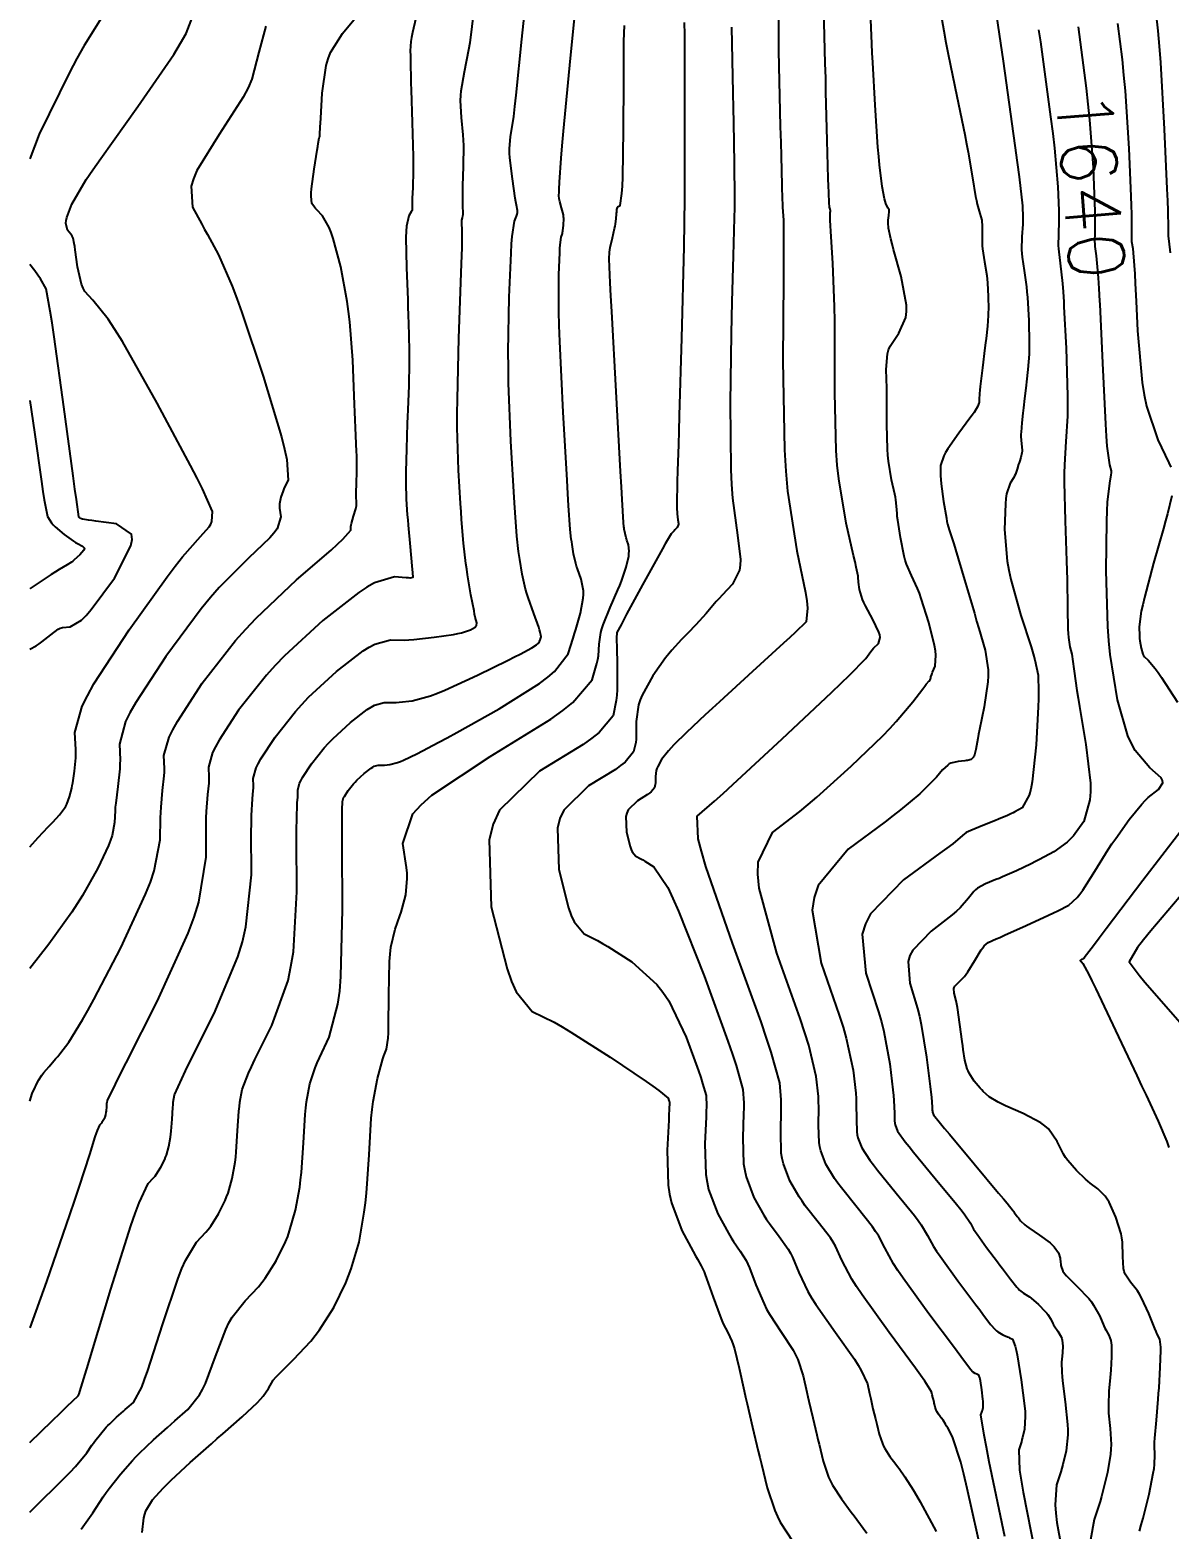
# Model space of a CAD drawing. Header units: metres. Extents: x 837117 to 838479, y 1189012 to 1191015.
# Drawn here: x 837476.5 to 837554.3, y 1189890.9 to 1189993.2 of the extents above; entities that cross this region are included whole.
import ezdxf

# ---------------------------------------------------------------- set-up
doc = ezdxf.new("R2010")
doc.units = ezdxf.units.M
doc.header["$LTSCALE"] = 0.3
doc.layers.add('COTAS 10', color=1, linetype='Continuous')
doc.layers.add('COTAS INT', color=252, linetype='Continuous')
doc.styles.get("Standard").update_dxf_attribs({"font": 'simplex.shx'})

msp = doc.modelspace()

# ---------------------------------------------------------------- linework, layer by layer
at = {"layer": 'COTAS 10'}
for points in [[(837480, 1189890.86), (837480.8, 1189891.99), (837481.51, 1189893.07), (837481.72, 1189893.36), (837481.92, 1189893.64), (837482.69, 1189894.62), (837483.51, 1189895.55), (837483.75, 1189895.81), (837484, 1189896.06), (837484.94, 1189896.96), (837485.9, 1189897.81), (837486.15, 1189898.04), (837486.41, 1189898.26), (837487.28, 1189899.03), (837488.09, 1189900.04), (837488.3, 1189900.41), (837488.5, 1189900.82), (837489.18, 1189902.65), (837489.88, 1189904.51), (837490.09, 1189904.95), (837490.32, 1189905.34), (837491.2, 1189906.46), (837492.11, 1189907.42), (837492.34, 1189907.71), (837492.56, 1189908.01), (837493.32, 1189909.2), (837493.96, 1189910.49), (837494.11, 1189910.86), (837494.24, 1189911.23), (837494.65, 1189912.64), (837494.93, 1189914.23), (837494.99, 1189914.71), (837495.04, 1189915.22), (837495.18, 1189917.24), (837495.3, 1189919.18), (837495.34, 1189919.63), (837495.39, 1189920.05), (837495.62, 1189921.27), (837495.99, 1189922.37), (837496.12, 1189922.71), (837496.27, 1189923.06), (837496.94, 1189924.46), (837497.54, 1189926.71), (837497.66, 1189927.6), (837497.74, 1189928.61), (837497.85, 1189933.19), (837497.82, 1189937.51), (837497.82, 1189938.35), (837497.82, 1189939.03), (837497.83, 1189940.2), (837497.84, 1189940.35), (837497.84, 1189940.39), (837497.84, 1189940.42), (837497.84, 1189940.56), (837497.89, 1189940.75), (837497.93, 1189940.82), (837497.98, 1189940.91), (837498.23, 1189941.3), (837498.6, 1189941.76), (837498.71, 1189941.88), (837498.83, 1189942.01), (837499.33, 1189942.47), (837499.81, 1189942.84), (837499.92, 1189942.91), (837500.02, 1189942.96), (837500.29, 1189943.04), (837500.54, 1189943.03), (837500.63, 1189943.04), (837500.71, 1189943.04), (837501.08, 1189943.08), (837501.61, 1189943.23), (837501.8, 1189943.3), (837502.01, 1189943.39), (837502.93, 1189943.81), (837504.43, 1189944.6), (837505, 1189944.91), (837505.65, 1189945.26), (837508.55, 1189946.89), (837511.31, 1189948.62), (837511.86, 1189949.04), (837512.33, 1189949.43), (837513.26, 1189950.65), (837513.6, 1189951.72), (837513.69, 1189952.02), (837513.78, 1189952.31), (837514.1, 1189953.41), (837514.29, 1189954.44), (837514.3, 1189954.7), (837514.3, 1189954.94), (837514.14, 1189955.74), (837513.89, 1189956.44), (837513.83, 1189956.63), (837513.78, 1189956.81), (837513.63, 1189957.47), (837513.52, 1189958.11), (837513.5, 1189958.3), (837513.47, 1189958.48), (837513.4, 1189959.14), (837513.29, 1189960.78), (837513.24, 1189961.57), (837513.18, 1189962.51), (837512.92, 1189967.14), (837512.69, 1189971.98), (837512.65, 1189973.06), (837512.62, 1189974.02), (837512.61, 1189976.55), (837512.68, 1189978.03), (837512.69, 1189978.33), (837512.71, 1189978.58), (837512.79, 1189979.09), (837512.86, 1189979.34), (837512.88, 1189979.42), (837512.9, 1189979.52), (837512.95, 1189979.91), (837512.96, 1189980.36), (837512.95, 1189980.49), (837512.93, 1189980.62), (837512.81, 1189981.11), (837512.68, 1189981.53), (837512.66, 1189981.63), (837512.64, 1189981.72), (837512.63, 1189981.94), (837512.65, 1189982.18), (837512.65, 1189982.28), (837512.65, 1189982.38), (837512.66, 1189982.86), (837512.77, 1189984.5), (837512.85, 1189985.34), (837512.94, 1189986.33), (837513.41, 1189991.32), (837513.92, 1189996.3)], [(837541.57, 1189888.87), (837540.51, 1189893.65), (837540.27, 1189894.62), (837540.06, 1189895.45), (837539.5, 1189897.16), (837539.17, 1189897.78), (837539.09, 1189897.91), (837539.03, 1189898.03), (837538.85, 1189898.3), (837538.73, 1189898.47), (837538.7, 1189898.52), (837538.66, 1189898.56), (837538.54, 1189898.72), (837538.43, 1189898.89), (837538.41, 1189898.94), (837538.38, 1189898.99), (837538.32, 1189899.19), (837538.27, 1189899.4), (837538.25, 1189899.46), (837538.24, 1189899.51), (837538.19, 1189899.72), (837538.14, 1189899.93), (837538.13, 1189899.98), (837538.12, 1189900.04), (837538.07, 1189900.24), (837537.6, 1189900.98), (837537.32, 1189901.38), (837536.97, 1189901.86), (837535.17, 1189904.29), (837533.32, 1189906.86), (837532.94, 1189907.43), (837532.62, 1189907.94), (837531.94, 1189909.24), (837531.51, 1189910.18), (837531.34, 1189910.46), (837531.16, 1189910.75), (837530.33, 1189911.83), (837529.45, 1189912.95), (837529.24, 1189913.26), (837529.03, 1189913.56), (837528.39, 1189914.65), (837527.95, 1189915.82), (837527.87, 1189916.17), (837527.81, 1189916.54), (837527.77, 1189918.01), (837527.81, 1189919.47), (837527.8, 1189919.84), (837527.79, 1189920.19), (837527.7, 1189921.34), (837527.12, 1189923.44), (837526.81, 1189924.4), (837526.43, 1189925.51), (837524.48, 1189930.89), (837522.66, 1189936.13), (837522.36, 1189937.16), (837522.14, 1189938.01), (837522.06, 1189939.55), (837523.25, 1189940.58), (837523.83, 1189941.1), (837524.51, 1189941.72), (837527.88, 1189944.84), (837531.23, 1189947.99), (837531.9, 1189948.63), (837532.47, 1189949.18), (837533.57, 1189950.33), (837533.93, 1189950.8), (837534.02, 1189950.91), (837534.11, 1189951.02), (837534.44, 1189951.34), (837534.56, 1189951.76), (837534.54, 1189951.93), (837534.48, 1189952.12), (837534.05, 1189952.99), (837533.55, 1189953.91), (837533.45, 1189954.14), (837533.35, 1189954.36), (837533.16, 1189955.04), (837533.09, 1189955.54), (837533.07, 1189955.64), (837533.06, 1189955.74), (837533.05, 1189955.94), (837532.93, 1189956.56), (837532.85, 1189956.92), (837532.75, 1189957.35), (837532.24, 1189959.57), (837531.73, 1189962.59), (837531.63, 1189963.53), (837531.56, 1189964.52), (837531.47, 1189968.47), (837531.47, 1189972.41), (837531.46, 1189973.39), (837531.44, 1189974.33), (837531.32, 1189977.32), (837531.19, 1189979.48), (837531.16, 1189979.9), (837531.15, 1189980.24), (837531.14, 1189980.79), (837531.16, 1189980.84), (837531.16, 1189980.86), (837531.16, 1189980.89), (837531.14, 1189981), (837531.1, 1189981.14), (837531.1, 1189981.18), (837531.09, 1189981.22), (837531.08, 1189981.4), (837531.05, 1189982.17), (837531.04, 1189982.59), (837531.02, 1189983.11), (837530.95, 1189985.7), (837530.86, 1189989.01), (837530.84, 1189989.97), (837530.81, 1189990.96), (837530.72, 1189994.7)], [(837492.62, 1189993.5), (837492.14, 1189991.72), (837491.66, 1189989.88), (837491.4, 1189989.29), (837491.08, 1189988.66), (837489.43, 1189986.11), (837487.91, 1189983.66), (837487.68, 1189983.09), (837487.52, 1189982.58), (837487.61, 1189981.15), (837488.25, 1189979.98), (837488.44, 1189979.63), (837488.63, 1189979.27), (837489.38, 1189977.9), (837490.32, 1189975.75), (837490.64, 1189974.91), (837490.98, 1189973.96), (837492.44, 1189969.61), (837493.69, 1189965.45), (837493.9, 1189964.61), (837494.06, 1189963.91), (837494.15, 1189962.51), (837493.9, 1189962.03), (837493.84, 1189961.9), (837493.79, 1189961.77), (837493.63, 1189961.34), (837493.55, 1189960.88), (837493.55, 1189960.74), (837493.55, 1189960.59), (837493.64, 1189960), (837493.38, 1189959.18), (837493.17, 1189958.89), (837492.9, 1189958.57), (837491.44, 1189957.17), (837489.44, 1189955.17), (837488.83, 1189954.48), (837488.21, 1189953.72), (837485.78, 1189950.46), (837483.73, 1189947.31), (837483.34, 1189946.62), (837483.04, 1189946.01), (837482.62, 1189944.48), (837482.66, 1189943.41), (837482.65, 1189943.1), (837482.64, 1189942.78), (837482.51, 1189941.59), (837482.37, 1189940.45), (837482.34, 1189940.18), (837482.32, 1189939.92), (837482.29, 1189939.13), (837482.12, 1189938.23), (837482.01, 1189937.91), (837481.87, 1189937.55), (837481.15, 1189936), (837480.09, 1189934.13), (837479.74, 1189933.58), (837479.36, 1189933.01), (837477.8, 1189930.82), (837476.51, 1189929.16)], [(837552.27, 1189890.72), (837552.39, 1189891.17), (837552.52, 1189891.61), (837552.92, 1189893.26), (837553.21, 1189894.69), (837553.26, 1189895), (837553.3, 1189895.27), (837553.32, 1189895.94), (837553.29, 1189896.56), (837553.3, 1189896.81), (837553.31, 1189897.08), (837553.42, 1189898.32), (837553.54, 1189899.74), (837553.57, 1189900.14), (837553.6, 1189900.52), (837553.68, 1189901.92), (837553.72, 1189903.06), (837553.72, 1189903.29), (837553.71, 1189903.48), (837553.65, 1189903.85), (837553.48, 1189904.19), (837553.41, 1189904.36), (837553.32, 1189904.57), (837552.9, 1189905.59), (837552.41, 1189906.67), (837552.27, 1189906.92), (837552.14, 1189907.14), (837551.65, 1189907.74), (837551.28, 1189908.29), (837551.21, 1189908.47), (837551.17, 1189908.66), (837551.13, 1189909.49), (837551.11, 1189910.46), (837551.06, 1189910.75), (837551.01, 1189911.04), (837550.66, 1189912.17), (837550.19, 1189913.19), (837550.06, 1189913.41), (837549.93, 1189913.61), (837549.43, 1189914.11), (837548.9, 1189914.5), (837548.74, 1189914.63), (837548.58, 1189914.77), (837547.96, 1189915.35), (837547.37, 1189916.04), (837547.22, 1189916.25), (837547.08, 1189916.47), (837546.64, 1189917.34), (837546.05, 1189918.2), (837545.81, 1189918.41), (837545.54, 1189918.61), (837544.33, 1189919.26), (837543.11, 1189919.78), (837542.85, 1189919.91), (837542.61, 1189920.03), (837542.01, 1189920.39), (837541.6, 1189920.75), (837541.49, 1189920.87), (837541.38, 1189920.99), (837540.98, 1189921.47), (837540.64, 1189922.01), (837540.57, 1189922.16), (837540.51, 1189922.31), (837540.35, 1189922.89), (837540.23, 1189923.62), (837540.2, 1189923.88), (837540.16, 1189924.16), (837540, 1189925.34), (837539.84, 1189926.48), (837539.8, 1189926.72), (837539.75, 1189926.94), (837539.62, 1189927.47), (837539.6, 1189927.78), (837539.62, 1189927.86), (837539.66, 1189927.95), (837539.93, 1189928.22), (837540.32, 1189928.61), (837540.44, 1189928.76), (837540.55, 1189928.93), (837541.02, 1189929.69), (837541.45, 1189930.42), (837541.56, 1189930.57), (837541.65, 1189930.69), (837541.94, 1189930.94), (837542.48, 1189931.17), (837542.74, 1189931.28), (837543.04, 1189931.42), (837544.53, 1189932.09), (837546.06, 1189932.8), (837546.4, 1189932.96), (837546.69, 1189933.1), (837547.44, 1189933.48), (837548.01, 1189934), (837548.19, 1189934.23), (837548.39, 1189934.5), (837549.22, 1189935.8), (837550.13, 1189937.28), (837550.38, 1189937.67), (837550.64, 1189938.04), (837551.56, 1189939.32), (837552.43, 1189940.38), (837552.65, 1189940.62), (837552.86, 1189940.83), (837553.57, 1189941.38), (837553.87, 1189941.84), (837553.84, 1189942), (837553.75, 1189942.17), (837552.98, 1189942.86), (837551.96, 1189944.04), (837551.71, 1189944.51), (837551.48, 1189945.04), (837550.76, 1189947.49), (837550.27, 1189950.59), (837550.17, 1189951.53), (837550.1, 1189952.5), (837549.99, 1189956.32), (837550.04, 1189959.71), (837550.06, 1189960.41), (837550.09, 1189961), (837550.23, 1189962.3), (837550.34, 1189962.87), (837550.35, 1189963.01), (837550.35, 1189963.14), (837550.24, 1189963.55), (837550.06, 1189964.83), (837550.01, 1189965.51), (837549.96, 1189966.33), (837549.76, 1189970.5), (837549.57, 1189974.53), (837549.56, 1189974.72), (837549.52, 1189975.58), (837549.47, 1189976.31), (837549.33, 1189977.82), (837549.24, 1189978.46), (837549.23, 1189978.63), (837549.22, 1189978.8), (837549.23, 1189979.41), (837549.24, 1189980.45), (837549.23, 1189980.9), (837549.22, 1189981.41), (837549.12, 1189983.85), (837548.87, 1189987.12), (837548.76, 1189988.17), (837548.64, 1189989.27), (837548.09, 1189993.47)]]:
    msp.add_lwpolyline(points, dxfattribs=at)
at = {"layer": 'COTAS INT'}
for points in [[(837527.61, 1189997.49), (837527.62, 1189991.83), (837527.74, 1189986.65), (837527.77, 1189985.57), (837527.79, 1189984.65), (837527.84, 1189982.63), (837527.88, 1189981.66), (837527.89, 1189981.4), (837527.9, 1189981.14), (837527.95, 1189980.26), (837527.97, 1189978.27), (837527.97, 1189977.32), (837527.97, 1189976.18), (837527.92, 1189970.64), (837528.02, 1189964.58), (837528.11, 1189963.12), (837528.23, 1189961.76), (837528.87, 1189957.67), (837529.47, 1189954.82), (837529.55, 1189954.25), (837529.61, 1189953.77), (837529.51, 1189952.82), (837528.75, 1189952.1), (837528.39, 1189951.76), (837527.96, 1189951.36), (837525.84, 1189949.43), (837523.6, 1189947.37), (837523.09, 1189946.9), (837522.62, 1189946.47), (837521.34, 1189945.27), (837520.48, 1189944.42), (837520.29, 1189944.22), (837520.11, 1189944.02), (837519.64, 1189943.43), (837519.37, 1189942.94), (837519.32, 1189942.81), (837519.27, 1189942.68), (837519.22, 1189942.26), (837519.21, 1189941.89), (837519.21, 1189941.8), (837519.2, 1189941.72), (837519.15, 1189941.48), (837518.93, 1189941.22), (837518.82, 1189941.13), (837518.68, 1189941.03), (837517.99, 1189940.61), (837517.36, 1189939.99), (837517.26, 1189939.77), (837517.2, 1189939.53), (837517.23, 1189938.47), (837517.48, 1189937.49), (837517.55, 1189937.29), (837517.62, 1189937.13), (837517.88, 1189936.82), (837518.22, 1189936.65), (837518.35, 1189936.58), (837518.49, 1189936.49), (837519.1, 1189936.1), (837520.06, 1189934.68), (837520.41, 1189933.94), (837520.8, 1189933.06), (837522.54, 1189928.66), (837524.15, 1189924.2), (837524.47, 1189923.29), (837524.73, 1189922.52), (837525.19, 1189920.9), (837525.25, 1189919.97), (837525.25, 1189919.62), (837525.24, 1189919.25), (837525.18, 1189917.59), (837525.24, 1189915.81), (837525.31, 1189915.36), (837525.4, 1189914.93), (837525.93, 1189913.52), (837526.62, 1189912.31), (837526.81, 1189912.02), (837527, 1189911.73), (837527.67, 1189910.84), (837528.29, 1189909.98), (837528.44, 1189909.72), (837528.58, 1189909.45), (837529.01, 1189908.4), (837529.62, 1189907.09), (837529.88, 1189906.66), (837530.16, 1189906.2), (837531.5, 1189904.29), (837532.8, 1189902.47), (837533.06, 1189902.07), (837533.27, 1189901.71), (837533.69, 1189900.78), (837533.83, 1189900.13), (837533.87, 1189899.95), (837533.92, 1189899.76), (837534.07, 1189899.09), (837534.24, 1189898.41), (837534.28, 1189898.22), (837534.33, 1189898.03), (837534.49, 1189897.35), (837534.71, 1189896.71), (837534.79, 1189896.54), (837534.87, 1189896.38), (837535.22, 1189895.82), (837535.63, 1189895.3), (837535.74, 1189895.15), (837535.85, 1189895), (837536.25, 1189894.45), (837536.82, 1189893.54), (837537.03, 1189893.16), (837537.28, 1189892.73), (837538.38, 1189890.71)], [(837542.12, 1189996.82), (837542.95, 1189991.11), (837543.76, 1189985.35), (837543.92, 1189984.19), (837544.05, 1189983.21), (837544.28, 1189981.23), (837544.29, 1189980.44), (837544.29, 1189980.21), (837544.29, 1189979.98), (837544.24, 1189979.13), (837544.22, 1189978.24), (837544.24, 1189977.99), (837544.26, 1189977.74), (837544.39, 1189976.81), (837544.54, 1189975.71), (837544.58, 1189975.36), (837544.61, 1189974.97), (837544.71, 1189973.4), (837544.74, 1189971.84), (837544.74, 1189971.46), (837544.73, 1189971.11), (837544.65, 1189970.06), (837544.55, 1189969.21), (837544.52, 1189968.99), (837544.5, 1189968.78), (837544.42, 1189968.09), (837544.35, 1189967.44), (837544.31, 1189967.08), (837544.23, 1189966.42), (837544.18, 1189965.79), (837544.17, 1189965.64), (837544.17, 1189965.49), (837544.21, 1189964.99), (837544.25, 1189964.56), (837544.25, 1189964.46), (837544.24, 1189964.36), (837544.17, 1189964.05), (837544.07, 1189963.76), (837544.04, 1189963.68), (837544.01, 1189963.59), (837543.92, 1189963.26), (837543.79, 1189962.9), (837543.73, 1189962.8), (837543.68, 1189962.69), (837543.43, 1189962.3), (837543.19, 1189961.57), (837543.15, 1189961.25), (837543.11, 1189960.89), (837543.06, 1189959.14), (837543.23, 1189956.98), (837543.34, 1189956.35), (837543.47, 1189955.71), (837544.16, 1189953.27), (837544.86, 1189951.11), (837545, 1189950.64), (837545.12, 1189950.23), (837545.34, 1189949.19), (837545.37, 1189948.05), (837545.36, 1189947.57), (837545.34, 1189947.02), (837545.2, 1189944.43), (837544.94, 1189941.91), (837544.84, 1189941.4), (837544.73, 1189940.98), (837544.25, 1189940.13), (837543.75, 1189939.85), (837543.63, 1189939.79), (837543.52, 1189939.73), (837543.2, 1189939.58), (837542.8, 1189939.41), (837542.63, 1189939.34), (837542.44, 1189939.26), (837541.58, 1189938.92), (837540.74, 1189938.58), (837540.58, 1189938.5), (837540.44, 1189938.43), (837540.17, 1189938.23), (837539.51, 1189937.67), (837539.12, 1189937.38), (837538.64, 1189937.02), (837536.16, 1189935.2), (837533.9, 1189932.88), (837533.56, 1189932.2), (837533.34, 1189931.5), (837533.57, 1189928.83), (837534.44, 1189926.2), (837534.64, 1189925.52), (837534.8, 1189924.86), (837535.22, 1189922.65), (837535.43, 1189920.87), (837535.47, 1189920.48), (837535.5, 1189920.14), (837535.53, 1189919.27), (837535.54, 1189918.74), (837535.56, 1189918.6), (837535.59, 1189918.47), (837535.75, 1189918.04), (837536.27, 1189917.31), (837536.53, 1189916.99), (837536.83, 1189916.61), (837538.32, 1189914.81), (837539.78, 1189913.05), (837540.06, 1189912.69), (837540.3, 1189912.39), (837540.72, 1189911.77), (837540.94, 1189911.36), (837541.05, 1189911.19), (837541.18, 1189911), (837541.83, 1189910.1), (837542.56, 1189909.13), (837542.74, 1189908.89), (837542.91, 1189908.66), (837543.45, 1189907.94), (837543.88, 1189907.4), (837543.98, 1189907.29), (837544.08, 1189907.19), (837544.35, 1189906.99), (837544.65, 1189906.81), (837544.75, 1189906.73), (837544.87, 1189906.64), (837545.36, 1189906.21), (837545.83, 1189905.74), (837545.93, 1189905.62), (837546.01, 1189905.52), (837546.21, 1189905.21), (837546.34, 1189904.92), (837546.4, 1189904.83), (837546.45, 1189904.74), (837546.7, 1189904.39), (837546.92, 1189904), (837546.96, 1189903.89), (837546.99, 1189903.78), (837547.03, 1189903.36), (837547, 1189902.93), (837546.98, 1189902.69), (837546.94, 1189902.26), (837546.96, 1189901.57), (837546.98, 1189901.3), (837547.01, 1189900.99), (837547.2, 1189899.55), (837547.36, 1189898.02), (837547.38, 1189897.65), (837547.37, 1189897.3), (837547.26, 1189896.22), (837547.03, 1189895.29), (837546.96, 1189895.04), (837546.89, 1189894.79), (837546.6, 1189893.9), (837546.5, 1189892.52), (837546.55, 1189891.95), (837546.62, 1189891.31), (837547.16, 1189888.33)], [(837476.51, 1189892.03), (837476.73, 1189892.25), (837478.83, 1189894.32), (837479.26, 1189894.76), (837479.63, 1189895.15), (837480.39, 1189896.07), (837480.74, 1189896.6), (837480.84, 1189896.74), (837480.94, 1189896.88), (837481.32, 1189897.36), (837481.72, 1189897.82), (837481.84, 1189897.94), (837481.96, 1189898.06), (837482.43, 1189898.51), (837482.9, 1189898.93), (837483.02, 1189899.04), (837483.15, 1189899.15), (837483.58, 1189899.52), (837484.14, 1189900.56), (837484.34, 1189901.08), (837484.57, 1189901.71), (837485.57, 1189904.83), (837486.63, 1189908), (837486.89, 1189908.66), (837487.13, 1189909.22), (837487.89, 1189910.46), (837488.53, 1189911.14), (837488.69, 1189911.34), (837488.85, 1189911.55), (837489.39, 1189912.39), (837489.83, 1189913.3), (837489.94, 1189913.56), (837490.04, 1189913.82), (837490.32, 1189914.81), (837490.52, 1189915.93), (837490.56, 1189916.28), (837490.6, 1189916.64), (837490.69, 1189918.06), (837490.78, 1189919.42), (837490.81, 1189919.74), (837490.84, 1189920.03), (837491.01, 1189920.9), (837491.43, 1189922), (837491.63, 1189922.44), (837491.87, 1189922.95), (837493.02, 1189925.27), (837494.13, 1189928.33), (837494.33, 1189929.29), (837494.5, 1189930.3), (837494.74, 1189934.38), (837494.72, 1189937.99), (837494.72, 1189938.71), (837494.73, 1189939.31), (837494.76, 1189940.48), (837494.8, 1189940.83), (837494.81, 1189940.93), (837494.81, 1189941.02), (837494.79, 1189941.34), (837494.92, 1189941.8), (837495.01, 1189941.98), (837495.13, 1189942.19), (837495.74, 1189943.13), (837496.61, 1189944.23), (837496.89, 1189944.54), (837497.19, 1189944.84), (837498.39, 1189945.95), (837499.53, 1189946.84), (837499.8, 1189947), (837500.04, 1189947.13), (837500.7, 1189947.32), (837501.31, 1189947.31), (837501.51, 1189947.32), (837501.72, 1189947.33), (837502.6, 1189947.43), (837503.87, 1189947.77), (837504.33, 1189947.95), (837504.84, 1189948.15), (837507.06, 1189949.18), (837509.16, 1189950.22), (837509.6, 1189950.44), (837509.97, 1189950.63), (837510.77, 1189951.05), (837511.09, 1189951.25), (837511.15, 1189951.3), (837511.21, 1189951.34), (837511.31, 1189951.48), (837511.35, 1189951.6), (837511.36, 1189951.64), (837511.37, 1189951.67), (837511.41, 1189951.8), (837511.35, 1189952.12), (837511.31, 1189952.28), (837511.25, 1189952.46), (837510.91, 1189953.39), (837510.53, 1189954.48), (837510.44, 1189954.77), (837510.35, 1189955.06), (837510.12, 1189956.08), (837509.95, 1189957.08), (837509.91, 1189957.36), (837509.87, 1189957.64), (837509.76, 1189958.67), (837509.64, 1189960.3), (837509.59, 1189960.96), (837509.55, 1189961.71), (837509.35, 1189965.16), (837509.19, 1189969.13), (837509.18, 1189970.2), (837509.17, 1189971.26), (837509.23, 1189974.99), (837509.36, 1189978.01), (837509.4, 1189978.63), (837509.44, 1189979.14), (837509.6, 1189980.19), (837509.73, 1189980.53), (837509.75, 1189980.6), (837509.78, 1189980.66), (837509.81, 1189980.77), (837509.81, 1189980.82), (837509.81, 1189980.83), (837509.8, 1189980.85), (837509.79, 1189980.91), (837509.72, 1189981.29), (837509.69, 1189981.5), (837509.65, 1189981.76), (837509.45, 1189983.08), (837509.28, 1189984.51), (837509.26, 1189984.84), (837509.26, 1189985.14), (837509.33, 1189985.95), (837509.54, 1189987.34), (837509.61, 1189988.01), (837509.7, 1189988.79), (837510.09, 1189992.61), (837510.5, 1189996.48)], [(837538.4, 1189996.06), (837538.9, 1189993.19), (837539.05, 1189992.4), (837539.2, 1189991.6), (837539.79, 1189988.72), (837540.33, 1189986.11), (837540.45, 1189985.48), (837540.56, 1189984.9), (837540.86, 1189983.14), (837541.08, 1189981.87), (837541.13, 1189981.59), (837541.19, 1189981.34), (837541.36, 1189980.71), (837541.49, 1189980.25), (837541.51, 1189980.11), (837541.52, 1189979.97), (837541.52, 1189979.4), (837541.52, 1189978.72), (837541.53, 1189978.51), (837541.55, 1189978.3), (837541.69, 1189977.42), (837541.84, 1189976.48), (837541.87, 1189976.22), (837541.89, 1189975.97), (837541.94, 1189975.05), (837541.95, 1189974.18), (837541.94, 1189973.95), (837541.93, 1189973.74), (837541.88, 1189973.02), (837541.79, 1189972.17), (837541.75, 1189971.88), (837541.71, 1189971.55), (837541.54, 1189970.17), (837541.39, 1189968.89), (837541.36, 1189968.64), (837541.34, 1189968.43), (837541.31, 1189968.01), (837541.31, 1189967.86), (837541.31, 1189967.81), (837541.29, 1189967.76), (837541.23, 1189967.55), (837540.97, 1189967.13), (837540.84, 1189966.95), (837540.69, 1189966.73), (837539.93, 1189965.72), (837539.17, 1189964.65), (837539.02, 1189964.4), (837538.9, 1189964.17), (837538.68, 1189963.5), (837538.68, 1189962.79), (837538.7, 1189962.54), (837538.72, 1189962.26), (837538.89, 1189961.04), (837539.08, 1189959.91), (837539.12, 1189959.68), (837539.16, 1189959.49), (837539.27, 1189959.11), (837539.48, 1189958.5), (837539.59, 1189958.16), (837539.71, 1189957.76), (837540.32, 1189955.69), (837540.99, 1189953.41), (837541.14, 1189952.87), (837541.29, 1189952.37), (837541.72, 1189950.89), (837541.93, 1189949.56), (837541.94, 1189949.15), (837541.92, 1189948.73), (837541.67, 1189947.03), (837541.34, 1189945.48), (837541.28, 1189945.15), (837541.22, 1189944.85), (837541.09, 1189944.12), (837541.01, 1189943.74), (837540.98, 1189943.66), (837540.94, 1189943.59), (837540.78, 1189943.43), (837540.53, 1189943.36), (837540.44, 1189943.35), (837540.33, 1189943.33), (837539.88, 1189943.29), (837539.39, 1189943.18), (837539.28, 1189943.12), (837539.17, 1189943.05), (837538.82, 1189942.72), (837538.4, 1189942.22), (837538.24, 1189942.05), (837538.06, 1189941.87), (837537.26, 1189941.09), (837535.95, 1189939.99), (837535.45, 1189939.6), (837534.89, 1189939.17), (837532.37, 1189937.31), (837530.32, 1189934.83), (837530.05, 1189934.01), (837529.92, 1189933.14), (837530.54, 1189929.52), (837531.77, 1189925.97), (837532.03, 1189925.15), (837532.24, 1189924.39), (837532.71, 1189922.21), (837532.89, 1189920.64), (837532.91, 1189920.27), (837532.93, 1189919.91), (837532.94, 1189918.85), (837532.97, 1189918.01), (837533, 1189917.79), (837533.04, 1189917.58), (837533.3, 1189916.91), (837533.86, 1189916.06), (837534.1, 1189915.74), (837534.37, 1189915.39), (837535.65, 1189913.82), (837536.91, 1189912.28), (837537.16, 1189911.95), (837537.37, 1189911.65), (837537.79, 1189910.93), (837538.21, 1189910.17), (837538.41, 1189909.85), (837538.65, 1189909.5), (837539.86, 1189907.83), (837541.1, 1189906.19), (837541.36, 1189905.84), (837541.58, 1189905.54), (837542.1, 1189904.84), (837542.41, 1189904.49), (837542.5, 1189904.41), (837542.59, 1189904.34), (837542.93, 1189904.14), (837543.25, 1189904), (837543.33, 1189903.97), (837543.4, 1189903.94), (837543.6, 1189903.84), (837543.78, 1189903.36), (837543.85, 1189903.09), (837543.91, 1189902.76), (837544.19, 1189901.07), (837544.41, 1189899.29), (837544.45, 1189898.9), (837544.46, 1189898.56), (837544.42, 1189897.7), (837544.28, 1189897.13), (837544.24, 1189896.98), (837544.2, 1189896.83), (837544.02, 1189896.28), (837544.08, 1189894.9), (837544.18, 1189894.21), (837544.32, 1189893.39), (837545.12, 1189889.34)], [(837553.15, 1189996.42), (837553.51, 1189993.19), (837553.6, 1189992.15), (837553.69, 1189991.03), (837553.96, 1189986.47), (837554.14, 1189982.39), (837554.17, 1189981.58), (837554.2, 1189980.92), (837554.22, 1189979.68), (837554.22, 1189979.36), (837554.22, 1189979.26), (837554.23, 1189979.17), (837554.28, 1189978.83), (837554.35, 1189978.02)], [(837476.51, 1189896.79), (837478.03, 1189898.26), (837478.6, 1189898.81), (837479.06, 1189899.26), (837479.8, 1189899.98), (837479.81, 1189900), (837479.81, 1189900), (837479.82, 1189900), (837479.83, 1189900.02), (837479.85, 1189900.06), (837479.86, 1189900.09), (837479.87, 1189900.11), (837479.92, 1189900.26), (837480.28, 1189901.44), (837480.49, 1189902.12), (837480.74, 1189902.96), (837482.04, 1189907.25), (837483.41, 1189911.57), (837483.7, 1189912.43), (837483.96, 1189913.14), (837484.58, 1189914.46), (837484.95, 1189914.85), (837485.05, 1189914.97), (837485.14, 1189915.09), (837485.45, 1189915.58), (837485.71, 1189916.11), (837485.77, 1189916.26), (837485.83, 1189916.41), (837485.99, 1189916.99), (837486.11, 1189917.64), (837486.13, 1189917.84), (837486.16, 1189918.05), (837486.21, 1189918.87), (837486.26, 1189919.66), (837486.28, 1189919.85), (837486.3, 1189920.02), (837486.39, 1189920.52), (837486.87, 1189921.62), (837487.14, 1189922.17), (837487.46, 1189922.83), (837489.1, 1189926.09), (837490.71, 1189929.94), (837491.02, 1189930.98), (837491.26, 1189932), (837491.63, 1189935.56), (837491.62, 1189938.47), (837491.63, 1189939.08), (837491.64, 1189939.6), (837491.7, 1189940.75), (837491.76, 1189941.32), (837491.77, 1189941.47), (837491.77, 1189941.62), (837491.75, 1189942.12), (837491.95, 1189942.85), (837492.1, 1189943.14), (837492.28, 1189943.47), (837493.25, 1189944.96), (837494.64, 1189946.71), (837495.08, 1189947.19), (837495.54, 1189947.68), (837497.44, 1189949.43), (837499.26, 1189950.84), (837499.68, 1189951.1), (837500.06, 1189951.3), (837501.12, 1189951.6), (837502.08, 1189951.58), (837502.39, 1189951.6), (837502.73, 1189951.62), (837504.12, 1189951.77), (837505.44, 1189951.97), (837505.72, 1189952.02), (837505.97, 1189952.08), (837506.59, 1189952.28), (837506.9, 1189952.47), (837506.95, 1189952.52), (837506.99, 1189952.57), (837507.02, 1189952.75), (837506.91, 1189953.15), (837506.87, 1189953.34), (837506.83, 1189953.57), (837506.61, 1189954.68), (837506.38, 1189956.04), (837506.33, 1189956.42), (837506.28, 1189956.8), (837506.12, 1189958.2), (837505.98, 1189959.82), (837505.95, 1189960.35), (837505.91, 1189960.9), (837505.77, 1189963.19), (837505.69, 1189966.09), (837505.69, 1189967.03), (837505.7, 1189968.04), (837505.8, 1189972.2), (837505.98, 1189977.27), (837506.02, 1189978.39), (837506.02, 1189978.74), (837506.02, 1189978.86), (837506.02, 1189978.99), (837506.01, 1189979.56), (837506, 1189980.08), (837506, 1189980.18), (837506, 1189980.26), (837506.04, 1189980.42), (837506.07, 1189980.56), (837506.08, 1189980.64), (837506.08, 1189980.74), (837506.07, 1189981.24), (837506.06, 1189982.03), (837506.07, 1189982.3), (837506.07, 1189982.61), (837506.12, 1189983.93), (837506.13, 1189985.35), (837506.12, 1189985.72), (837506.1, 1189986.08), (837505.98, 1189987.27), (837505.91, 1189988.43), (837505.93, 1189988.76), (837505.96, 1189989.1), (837506.18, 1189990.39), (837506.48, 1189991.91), (837506.56, 1189992.4), (837506.63, 1189992.91), (837506.88, 1189995.01)], [(837503.01, 1189994.73), (837502.63, 1189993.08), (837502.57, 1189992.74), (837502.52, 1189992.45), (837502.46, 1189991.81), (837502.5, 1189991.48), (837502.5, 1189991.38), (837502.5, 1189991.27), (837502.5, 1189990.87), (837502.51, 1189990.01), (837502.51, 1189989.61), (837502.53, 1189989.15), (837502.6, 1189986.92), (837502.67, 1189984.61), (837502.68, 1189984.1), (837502.68, 1189983.65), (837502.65, 1189982.47), (837502.61, 1189981.77), (837502.6, 1189981.62), (837502.6, 1189981.49), (837502.61, 1189981.17), (837502.6, 1189980.96), (837502.58, 1189980.89), (837502.55, 1189980.82), (837502.37, 1189980.56), (837502.21, 1189979.85), (837502.19, 1189979.5), (837502.18, 1189979.08), (837502.21, 1189977.03), (837502.3, 1189974.81), (837502.32, 1189974.3), (837502.34, 1189973.82), (837502.39, 1189972.46), (837502.41, 1189971.26), (837502.41, 1189970.89), (837502.41, 1189970.51), (837502.37, 1189968.97), (837502.3, 1189967.3), (837502.29, 1189966.84), (837502.27, 1189966.37), (837502.21, 1189964.65), (837502.17, 1189963.06), (837502.17, 1189962.68), (837502.17, 1189962.32), (837502.2, 1189961.21), (837502.27, 1189960.14), (837502.3, 1189959.79), (837502.33, 1189959.43), (837502.46, 1189957.96), (837502.58, 1189956.66), (837502.61, 1189956.41), (837502.63, 1189956.2), (837502.66, 1189955.85), (837502.47, 1189955.82), (837502.35, 1189955.83), (837502.2, 1189955.83), (837501.39, 1189955.89), (837500.03, 1189955.48), (837499.52, 1189955.2), (837498.97, 1189954.84), (837496.5, 1189952.91), (837493.9, 1189950.51), (837493.26, 1189949.85), (837492.66, 1189949.18), (837490.76, 1189946.8), (837489.43, 1189944.75), (837489.18, 1189944.3), (837488.98, 1189943.91), (837488.71, 1189942.91), (837488.73, 1189942.22), (837488.73, 1189942.01), (837488.72, 1189941.81), (837488.64, 1189941.03), (837488.55, 1189939.88), (837488.53, 1189939.45), (837488.52, 1189938.96), (837488.52, 1189936.75), (837488.02, 1189933.69), (837487.69, 1189932.67), (837487.29, 1189931.56), (837485.18, 1189926.9), (837483.06, 1189922.71), (837482.65, 1189921.91), (837482.32, 1189921.25), (837481.78, 1189920.15), (837481.75, 1189920.01), (837481.74, 1189919.96), (837481.74, 1189919.91), (837481.73, 1189919.69), (837481.71, 1189919.46), (837481.71, 1189919.4), (837481.7, 1189919.34), (837481.67, 1189919.16), (837481.62, 1189919), (837481.6, 1189918.96), (837481.59, 1189918.92), (837481.52, 1189918.77), (837481.43, 1189918.64), (837481.4, 1189918.6), (837481.38, 1189918.57), (837481.27, 1189918.46), (837481.1, 1189918.09), (837481.03, 1189917.9), (837480.95, 1189917.66), (837480.57, 1189916.46), (837479.85, 1189914.23), (837479.55, 1189913.34), (837479.21, 1189912.34), (837477.64, 1189907.77), (837476.51, 1189904.61)], [(837476.51, 1189937.47), (837477.08, 1189938.11), (837477.76, 1189938.82), (837477.92, 1189938.99), (837478.08, 1189939.15), (837478.54, 1189939.65), (837478.88, 1189940.1), (837478.96, 1189940.23), (837479.03, 1189940.37), (837479.22, 1189940.87), (837479.36, 1189941.46), (837479.4, 1189941.64), (837479.43, 1189941.84), (837479.56, 1189942.63), (837479.64, 1189943.55), (837479.64, 1189943.83), (837479.64, 1189944.12), (837479.57, 1189945.26), (837480.07, 1189947.07), (837480.43, 1189947.78), (837480.88, 1189948.59), (837483.29, 1189952.29), (837485.87, 1189955.89), (837486.43, 1189956.63), (837486.93, 1189957.27), (837488.15, 1189958.65), (837488.75, 1189959.32), (837488.85, 1189959.5), (837488.93, 1189959.69), (837488.97, 1189960.36), (837488.3, 1189961.9), (837487.93, 1189962.64), (837487.48, 1189963.5), (837485.2, 1189967.76), (837482.82, 1189971.96), (837482.31, 1189972.79), (837481.86, 1189973.49), (837480.81, 1189974.8), (837480.26, 1189975.38), (837480.14, 1189975.62), (837480.03, 1189975.88), (837479.76, 1189977.08), (837479.6, 1189978.24), (837479.57, 1189978.47), (837479.54, 1189978.66), (837479.47, 1189979.02), (837479.39, 1189979.17), (837479.35, 1189979.23), (837479.3, 1189979.29), (837479.08, 1189979.58), (837478.96, 1189980.05), (837478.98, 1189980.23), (837479.02, 1189980.44), (837479.37, 1189981.36), (837480.36, 1189983.03), (837480.81, 1189983.7), (837481.34, 1189984.47), (837483.87, 1189988.02), (837486.33, 1189991.57), (837486.8, 1189992.34), (837487.18, 1189993.01), (837487.82, 1189994.66)], [(837481.74, 1189994.62), (837480.21, 1189992.18), (837479.72, 1189991.3), (837479.21, 1189990.34), (837477.14, 1189986.12), (837476.51, 1189984.44)], [(837476.51, 1189920.1), (837476.67, 1189920.61), (837476.86, 1189921.04), (837476.91, 1189921.15), (837476.95, 1189921.25), (837477.11, 1189921.56), (837477.32, 1189921.87), (837477.39, 1189921.96), (837477.47, 1189922.06), (837477.82, 1189922.46), (837478.26, 1189922.98), (837478.41, 1189923.15), (837478.56, 1189923.33), (837479.16, 1189924.12), (837480.1, 1189925.64), (837480.47, 1189926.29), (837480.88, 1189927.03), (837482.71, 1189930.56), (837484.41, 1189934.23), (837484.74, 1189935.06), (837485, 1189935.83), (837485.4, 1189937.94), (837485.42, 1189939.44), (837485.44, 1189939.81), (837485.46, 1189940.17), (837485.57, 1189941.31), (837485.68, 1189942.3), (837485.69, 1189942.56), (837485.7, 1189942.81), (837485.66, 1189943.69), (837486.01, 1189944.96), (837486.26, 1189945.46), (837486.58, 1189946.03), (837488.27, 1189948.63), (837490.55, 1189951.55), (837491.24, 1189952.32), (837491.95, 1189953.08), (837494.72, 1189955.69), (837497.07, 1189957.73), (837497.52, 1189958.14), (837497.88, 1189958.47), (837498.42, 1189959.09), (837498.43, 1189959.34), (837498.45, 1189959.44), (837498.47, 1189959.55), (837498.61, 1189960.05), (837498.76, 1189960.55), (837498.78, 1189960.66), (837498.8, 1189960.76), (837498.81, 1189961.03), (837498.79, 1189961.34), (837498.79, 1189961.47), (837498.79, 1189961.62), (837498.81, 1189962.33), (837498.83, 1189963.04), (837498.84, 1189963.19), (837498.84, 1189963.32), (837498.84, 1189963.62), (837498.83, 1189964.03), (837498.82, 1189964.22), (837498.81, 1189964.44), (837498.76, 1189965.55), (837498.7, 1189967.15), (837498.68, 1189967.69), (837498.65, 1189968.26), (837498.55, 1189970.7), (837498.35, 1189973.32), (837498.27, 1189974.02), (837498.17, 1189974.7), (837497.73, 1189977.07), (837497.22, 1189979), (837497.08, 1189979.41), (837496.95, 1189979.75), (837496.49, 1189980.56), (837496.1, 1189980.96), (837496.01, 1189981.05), (837495.94, 1189981.14), (837495.75, 1189981.4), (837495.7, 1189981.89), (837495.71, 1189982.13), (837495.74, 1189982.4), (837495.92, 1189983.74), (837496.13, 1189985.04), (837496.17, 1189985.29), (837496.2, 1189985.5), (837496.26, 1189985.87), (837496.27, 1189985.92), (837496.27, 1189985.93), (837496.28, 1189985.94), (837496.29, 1189985.95), (837496.31, 1189985.98), (837496.31, 1189985.99), (837496.31, 1189986.01), (837496.31, 1189986.11), (837496.33, 1189986.62), (837496.34, 1189986.89), (837496.36, 1189987.23), (837496.46, 1189988.92), (837496.74, 1189990.81), (837496.88, 1189991.27), (837497.04, 1189991.7), (837497.84, 1189993), (837498.73, 1189994.08)], [(837484.17, 1189890.63), (837484.28, 1189891.64), (837484.35, 1189891.89), (837484.43, 1189892.12), (837484.87, 1189892.86), (837485.6, 1189893.66), (837485.86, 1189893.92), (837486.16, 1189894.21), (837487.46, 1189895.41), (837488.9, 1189896.7), (837489.29, 1189897.05), (837489.67, 1189897.38), (837490.99, 1189898.54), (837492.05, 1189899.52), (837492.26, 1189899.74), (837492.44, 1189899.94), (837492.79, 1189900.48), (837493.12, 1189901.03), (837493.29, 1189901.24), (837493.5, 1189901.46), (837494.51, 1189902.46), (837495.68, 1189903.7), (837495.98, 1189904.08), (837496.28, 1189904.47), (837497.26, 1189906), (837498.08, 1189907.68), (837498.27, 1189908.16), (837498.45, 1189908.65), (837498.98, 1189910.47), (837499.34, 1189912.52), (837499.42, 1189913.15), (837499.49, 1189913.81), (837499.66, 1189916.43), (837499.81, 1189918.93), (837499.87, 1189919.52), (837499.94, 1189920.06), (837500.24, 1189921.65), (837500.54, 1189922.74), (837500.61, 1189922.98), (837500.68, 1189923.18), (837500.86, 1189923.65), (837500.97, 1189924.39), (837500.99, 1189924.75), (837501, 1189925.19), (837501.01, 1189927.35), (837501.06, 1189929.63), (837501.1, 1189930.14), (837501.15, 1189930.6), (837501.44, 1189931.84), (837501.77, 1189932.74), (837501.85, 1189933), (837501.93, 1189933.25), (837502.17, 1189934.19), (837502.27, 1189935.3), (837502.26, 1189935.67), (837502.23, 1189936.06), (837501.97, 1189937.7), (837502.66, 1189939.71), (837503.22, 1189940.33), (837503.95, 1189941), (837507.94, 1189943.64), (837512.08, 1189946.18), (837512.9, 1189946.77), (837513.58, 1189947.31), (837514.9, 1189948.86), (837515.22, 1189949.99), (837515.28, 1189950.26), (837515.32, 1189950.51), (837515.38, 1189951.3), (837515.48, 1189952.09), (837515.55, 1189952.35), (837515.64, 1189952.63), (837516.13, 1189953.8), (837516.66, 1189955.01), (837516.79, 1189955.31), (837516.9, 1189955.61), (837517.21, 1189956.56), (837517.39, 1189957.32), (837517.41, 1189957.5), (837517.42, 1189957.66), (837517.37, 1189958.08), (837517.26, 1189958.4), (837517.23, 1189958.49), (837517.21, 1189958.57), (837517.14, 1189958.86), (837517.09, 1189959.15), (837517.08, 1189959.24), (837517.07, 1189959.32), (837517.03, 1189959.61), (837516.94, 1189961.17), (837516.89, 1189962.04), (837516.83, 1189963.1), (837516.53, 1189968.55), (837516.23, 1189974.01), (837516.17, 1189975.09), (837516.13, 1189975.98), (837516.05, 1189977.61), (837516.08, 1189978.08), (837516.1, 1189978.23), (837516.13, 1189978.39), (837516.28, 1189979.04), (837516.43, 1189979.69), (837516.46, 1189979.84), (837516.48, 1189979.98), (837516.54, 1189980.38), (837516.56, 1189980.67), (837516.56, 1189980.74), (837516.57, 1189980.8), (837516.58, 1189980.99), (837516.62, 1189981.12), (837516.65, 1189981.15), (837516.67, 1189981.18), (837516.8, 1189981.25), (837516.93, 1189982.07), (837516.96, 1189982.57), (837516.98, 1189983.19), (837517.03, 1189986.4), (837517.05, 1189989.76), (837517.06, 1189990.46), (837517.06, 1189991.07), (837517.07, 1189992.47), (837517.11, 1189993.55)], [(837521.18, 1189993.75), (837521.19, 1189992.93), (837521.19, 1189991.98), (837521.21, 1189987.39), (837521.2, 1189981.72), (837521.18, 1189980.09), (837521.15, 1189978.43), (837521, 1189972.2), (837520.84, 1189966.91), (837520.81, 1189965.84), (837520.78, 1189964.94), (837520.72, 1189963.13), (837520.7, 1189962.42), (837520.69, 1189962.21), (837520.69, 1189962), (837520.67, 1189961.22), (837520.68, 1189960.5), (837520.69, 1189960.34), (837520.7, 1189960.2), (837520.75, 1189959.8), (837520.79, 1189959.54), (837520.78, 1189959.49), (837520.77, 1189959.43), (837520.7, 1189959.28), (837520.57, 1189959.14), (837520.53, 1189959.1), (837520.49, 1189959.05), (837520.3, 1189958.84), (837519.88, 1189958.16), (837519.69, 1189957.82), (837519.46, 1189957.41), (837518.34, 1189955.35), (837517.25, 1189953.34), (837517.04, 1189952.95), (837516.87, 1189952.63), (837516.58, 1189952.09), (837516.56, 1189951.71), (837516.56, 1189951.48), (837516.57, 1189951.2), (837516.61, 1189949.78), (837516.6, 1189948.19), (837516.57, 1189947.81), (837516.54, 1189947.46), (837516.32, 1189946.4), (837515.37, 1189945.28), (837514.87, 1189944.89), (837514.28, 1189944.46), (837511.29, 1189942.63), (837508.57, 1189939.96), (837508.14, 1189939), (837507.86, 1189937.95), (837508.01, 1189933.37), (837509.09, 1189929.12), (837509.39, 1189928.27), (837509.7, 1189927.56), (837510.81, 1189926.21), (837512.3, 1189925.48), (837512.85, 1189925.16), (837513.45, 1189924.8), (837516.12, 1189923.1), (837518.58, 1189921.44), (837519.05, 1189921.11), (837519.44, 1189920.83), (837520.09, 1189920.29), (837520.14, 1189920.14), (837520.15, 1189920.11), (837520.16, 1189920.08), (837520.18, 1189920.03), (837520.15, 1189919.51), (837520.14, 1189919.19), (837520.12, 1189918.8), (837520.01, 1189916.75), (837520.08, 1189914.35), (837520.18, 1189913.75), (837520.31, 1189913.16), (837521.02, 1189911.25), (837521.79, 1189909.82), (837521.95, 1189909.53), (837522.08, 1189909.3), (837522.35, 1189908.85), (837522.54, 1189908.44), (837522.62, 1189908.23), (837522.71, 1189907.98), (837523.16, 1189906.71), (837523.63, 1189905.4), (837523.74, 1189905.12), (837523.85, 1189904.88), (837524.17, 1189904.29), (837524.44, 1189903.7), (837524.53, 1189903.46), (837524.61, 1189903.18), (837524.93, 1189901.87), (837525.27, 1189900.31), (837525.37, 1189899.87), (837525.47, 1189899.43), (837525.84, 1189897.82), (837526.23, 1189896.2), (837526.34, 1189895.75), (837526.45, 1189895.3), (837526.85, 1189893.68), (837527.36, 1189892.14), (837527.54, 1189891.74), (837527.74, 1189891.34), (837528.59, 1189890.03)], [(837543.08, 1189890.36), (837542.01, 1189895.47), (837541.81, 1189896.47), (837541.65, 1189897.28), (837541.44, 1189898.67), (837541.51, 1189898.86), (837541.52, 1189898.92), (837541.54, 1189898.97), (837541.59, 1189899.17), (837541.6, 1189899.48), (837541.6, 1189899.61), (837541.58, 1189899.75), (837541.51, 1189900.39), (837541.41, 1189900.99), (837541.38, 1189901.11), (837541.36, 1189901.21), (837541.29, 1189901.38), (837541.2, 1189901.43), (837541.17, 1189901.44), (837541.05, 1189901.49), (837540.93, 1189901.56), (837540.9, 1189901.58), (837540.86, 1189901.61), (837540.76, 1189901.74), (837540.25, 1189902.41), (837539.63, 1189903.24), (837537.89, 1189905.56), (837536.13, 1189908), (837535.77, 1189908.52), (837535.47, 1189908.98), (837534.87, 1189910.08), (837534.44, 1189910.92), (837534.25, 1189911.2), (837534.03, 1189911.51), (837532.99, 1189912.83), (837531.91, 1189914.17), (837531.67, 1189914.5), (837531.45, 1189914.81), (837530.84, 1189915.78), (837530.5, 1189916.7), (837530.44, 1189916.98), (837530.39, 1189917.28), (837530.35, 1189918.43), (837530.37, 1189919.69), (837530.36, 1189920.05), (837530.34, 1189920.42), (837530.2, 1189921.78), (837529.68, 1189923.92), (837529.42, 1189924.77), (837529.1, 1189925.74), (837527.51, 1189930.21), (837526.29, 1189934.64), (837526.21, 1189935.59), (837526.23, 1189936.42), (837527.21, 1189938.43), (837529.07, 1189939.87), (837529.64, 1189940.35), (837530.23, 1189940.86), (837532.57, 1189942.97), (837534.74, 1189945.05), (837535.22, 1189945.55), (837535.66, 1189946.01), (837536.8, 1189947.36), (837537.47, 1189948.26), (837537.6, 1189948.43), (837537.7, 1189948.57), (837537.9, 1189948.79), (837537.94, 1189948.8), (837537.95, 1189948.81), (837537.96, 1189948.82), (837537.98, 1189948.87), (837538, 1189948.94), (837538.01, 1189948.98), (837538.03, 1189949.06), (837538.08, 1189949.22), (837538.11, 1189949.3), (837538.14, 1189949.38), (837538.31, 1189949.79), (837538.37, 1189950.55), (837538.34, 1189950.85), (837538.28, 1189951.2), (837537.88, 1189952.79), (837537.37, 1189954.41), (837537.24, 1189954.78), (837537.12, 1189955.1), (837536.71, 1189955.98), (837536.36, 1189956.76), (837536.27, 1189957.03), (837536.19, 1189957.32), (837535.94, 1189958.58), (837535.76, 1189959.77), (837535.73, 1189960.02), (837535.71, 1189960.23), (837535.67, 1189960.72), (837535.63, 1189961.16), (837535.6, 1189961.34), (837535.56, 1189961.55), (837535.34, 1189962.53), (837535.13, 1189963.81), (837535.09, 1189964.21), (837535.06, 1189964.63), (837535.02, 1189966.3), (837535.02, 1189967.97), (837535.02, 1189968.39), (837535.01, 1189968.78), (837534.96, 1189970.05), (837535.05, 1189971.12), (837535.13, 1189971.4), (837535.24, 1189971.66), (837535.83, 1189972.53), (837536.32, 1189973.62), (837536.36, 1189974.02), (837536.35, 1189974.46), (837535.99, 1189976.4), (837535.48, 1189978.26), (837535.38, 1189978.65), (837535.29, 1189978.98), (837535.13, 1189979.71), (837535.11, 1189980.07), (837535.11, 1189980.17), (837535.11, 1189980.26), (837535.16, 1189980.58), (837535.18, 1189980.84), (837535.18, 1189980.91), (837535.17, 1189980.96), (837535.08, 1189981.11), (837534.95, 1189981.4), (837534.91, 1189981.55), (837534.86, 1189981.72), (837534.7, 1189982.56), (837534.52, 1189984.03), (837534.47, 1189984.6), (837534.41, 1189985.24), (837534.22, 1189988.11), (837534.05, 1189991.03), (837534.01, 1189991.69), (837533.98, 1189992.3), (837533.92, 1189993.97)], [(837550.77, 1189993.68), (837551.08, 1189991.23), (837551.18, 1189990.16), (837551.28, 1189989.08), (837551.54, 1189985.16), (837551.68, 1189981.9), (837551.7, 1189981.24), (837551.72, 1189980.68), (837551.73, 1189979.54), (837551.72, 1189979.08), (837551.72, 1189978.95), (837551.73, 1189978.81), (837551.8, 1189978.33), (837551.91, 1189977.16), (837551.95, 1189976.6), (837551.98, 1189975.94), (837552.04, 1189974.73), (837552.13, 1189972.7), (837552.44, 1189969.18), (837552.58, 1189968.34), (837552.74, 1189967.56), (837553.52, 1189965.25), (837554.26, 1189963.69), (837554.41, 1189963.38)], [(837524.4, 1189993.44), (837524.51, 1189988.95), (837524.53, 1189987.9), (837524.55, 1189986.93), (837524.6, 1189984.12), (837524.61, 1189981.78), (837524.61, 1189981.1), (837524.6, 1189980.41), (837524.52, 1189977.83), (837524.43, 1189974.67), (837524.41, 1189973.62), (837524.38, 1189972.49), (837524.32, 1189967.78), (837524.36, 1189963.23), (837524.41, 1189962.2), (837524.47, 1189961.27), (837524.81, 1189958.74), (837525.03, 1189957.08), (837525.01, 1189956.7), (837524.96, 1189956.36), (837524.47, 1189955.4), (837523.77, 1189954.64), (837523.57, 1189954.42), (837523.37, 1189954.21), (837522.67, 1189953.4), (837521.98, 1189952.62), (837521.8, 1189952.43), (837521.62, 1189952.24), (837520.99, 1189951.62), (837520.33, 1189950.9), (837520.13, 1189950.64), (837519.91, 1189950.36), (837519.05, 1189949.15), (837518.31, 1189947.83), (837518.17, 1189947.49), (837518.06, 1189947.16), (837517.91, 1189946.02), (837517.91, 1189945.04), (837517.89, 1189944.81), (837517.87, 1189944.59), (837517.73, 1189943.94), (837517.15, 1189943.25), (837516.84, 1189943.01), (837516.48, 1189942.75), (837514.64, 1189941.62), (837512.96, 1189939.97), (837512.7, 1189939.39), (837512.53, 1189938.74), (837512.62, 1189935.92), (837513.29, 1189933.3), (837513.47, 1189932.78), (837513.66, 1189932.35), (837514.34, 1189931.51), (837515.26, 1189931.06), (837515.6, 1189930.87), (837515.97, 1189930.65), (837517.61, 1189929.6), (837519.32, 1189928.06), (837519.73, 1189927.53), (837520.12, 1189926.95), (837521.31, 1189924.47), (837522.15, 1189922.17), (837522.31, 1189921.7), (837522.44, 1189921.3), (837522.68, 1189920.47), (837522.7, 1189919.74), (837522.69, 1189919.41), (837522.68, 1189919.02), (837522.6, 1189917.17), (837522.66, 1189915.08), (837522.74, 1189914.56), (837522.85, 1189914.05), (837523.48, 1189912.39), (837524.21, 1189911.07), (837524.38, 1189910.77), (837524.54, 1189910.51), (837525.01, 1189909.84), (837525.41, 1189909.21), (837525.53, 1189908.97), (837525.65, 1189908.71), (837526.08, 1189907.55), (837526.63, 1189906.25), (837526.81, 1189905.89), (837527.01, 1189905.54), (837527.83, 1189904.29), (837528.62, 1189903.09), (837528.79, 1189902.76), (837528.94, 1189902.45), (837529.31, 1189901.33), (837529.55, 1189900.22), (837529.62, 1189899.91), (837529.69, 1189899.6), (837529.96, 1189898.46), (837530.23, 1189897.3), (837530.31, 1189896.98), (837530.39, 1189896.67), (837530.67, 1189895.52), (837531.04, 1189894.42), (837531.17, 1189894.14), (837531.31, 1189893.86), (837531.91, 1189892.93), (837532.59, 1189892.03), (837532.78, 1189891.78), (837532.96, 1189891.53), (837533.64, 1189890.6)], [(837545.38, 1189993.26), (837545.5, 1189992.44), (837546.2, 1189987.31), (837546.34, 1189986.18), (837546.46, 1189985.17), (837546.7, 1189982.54), (837546.75, 1189980.92), (837546.76, 1189980.55), (837546.76, 1189980.22), (837546.74, 1189979.27), (837546.72, 1189978.52), (837546.73, 1189978.31), (837546.75, 1189978.1), (837546.86, 1189977.32), (837547.01, 1189975.94), (837547.05, 1189975.36), (837547.09, 1189974.69), (837547.11, 1189974.34), (837547.25, 1189971.52), (837547.34, 1189968.26), (837547.35, 1189967.54), (837547.34, 1189966.88), (837547.24, 1189965.14), (837547.14, 1189963.55), (837547.13, 1189962.99), (837547.13, 1189962.37), (837547.19, 1189959.73), (837547.29, 1189957), (837547.31, 1189956.34), (837547.32, 1189955.71), (837547.35, 1189953.76), (837547.37, 1189952.33), (837547.39, 1189952.02), (837547.41, 1189951.75), (837547.51, 1189951.12), (837547.64, 1189950.63), (837547.67, 1189950.46), (837547.7, 1189950.27), (837547.81, 1189949.46), (837547.99, 1189948.13), (837548.08, 1189947.61), (837548.17, 1189947.04), (837548.61, 1189944.44), (837548.91, 1189941.8), (837548.91, 1189941.21), (837548.88, 1189940.67), (837548.47, 1189939.2), (837547.76, 1189938.22), (837547.54, 1189937.98), (837547.32, 1189937.77), (837546.41, 1189937.12), (837545.43, 1189936.59), (837545.16, 1189936.45), (837544.88, 1189936.31), (837543.87, 1189935.83), (837542.92, 1189935.41), (837542.69, 1189935.31), (837542.46, 1189935.22), (837541.76, 1189934.93), (837541.2, 1189934.63), (837541.07, 1189934.53), (837540.95, 1189934.42), (837540.59, 1189933.96), (837540.03, 1189933.3), (837539.78, 1189933.07), (837539.48, 1189932.81), (837538.05, 1189931.71), (837536.78, 1189930.41), (837536.59, 1189930.03), (837536.47, 1189929.64), (837536.59, 1189928.15), (837537.12, 1189926.43), (837537.24, 1189925.9), (837537.36, 1189925.33), (837537.73, 1189923.09), (837537.98, 1189921.09), (837538.02, 1189920.7), (837538.06, 1189920.36), (837538.11, 1189919.69), (837538.12, 1189919.47), (837538.13, 1189919.41), (837538.14, 1189919.35), (837538.21, 1189919.17), (837538.69, 1189918.56), (837538.96, 1189918.23), (837539.29, 1189917.83), (837540.98, 1189915.81), (837542.65, 1189913.82), (837542.97, 1189913.43), (837543.23, 1189913.12), (837543.65, 1189912.61), (837543.68, 1189912.55), (837543.69, 1189912.53), (837543.71, 1189912.5), (837543.81, 1189912.38), (837543.92, 1189912.22), (837543.96, 1189912.17), (837544, 1189912.12), (837544.14, 1189911.92), (837544.43, 1189911.65), (837544.56, 1189911.55), (837544.71, 1189911.44), (837545.44, 1189910.94), (837546.17, 1189910.41), (837546.32, 1189910.27), (837546.45, 1189910.15), (837546.73, 1189909.73), (837546.84, 1189909.38), (837546.86, 1189909.28), (837546.88, 1189909.19), (837546.89, 1189908.88), (837547.04, 1189908.48), (837547.15, 1189908.33), (837547.29, 1189908.17), (837548.01, 1189907.43), (837548.8, 1189906.61), (837548.98, 1189906.39), (837549.13, 1189906.17), (837549.55, 1189905.4), (837549.83, 1189904.74), (837549.9, 1189904.6), (837549.96, 1189904.47), (837550.17, 1189904.12), (837550.31, 1189903.74), (837550.34, 1189903.59), (837550.35, 1189903.42), (837550.35, 1189902.64), (837550.3, 1189901.73), (837550.28, 1189901.48), (837550.26, 1189901.22), (837550.18, 1189900.29), (837550.14, 1189899.33), (837550.14, 1189899.05), (837550.15, 1189898.78), (837550.26, 1189897.75), (837550.33, 1189896.65), (837550.32, 1189896.32), (837550.29, 1189895.99), (837550.09, 1189894.74), (837549.77, 1189893.45), (837549.68, 1189893.1), (837549.58, 1189892.76), (837549.18, 1189891.52), (837548.93, 1189890.14)], [(837476.51, 1189950.97), (837476.93, 1189951.19), (837477.14, 1189951.32), (837477.33, 1189951.45), (837477.93, 1189951.94), (837478.44, 1189952.33), (837478.58, 1189952.39), (837478.73, 1189952.44), (837479.25, 1189952.48), (837480.04, 1189952.95), (837480.35, 1189953.26), (837480.7, 1189953.67), (837482.28, 1189955.81), (837483.41, 1189958.01), (837483.48, 1189958.45), (837483.45, 1189958.82), (837482.42, 1189959.52), (837481.02, 1189959.7), (837480.74, 1189959.74), (837480.52, 1189959.77), (837480.1, 1189959.83), (837480.02, 1189959.86), (837480, 1189959.87), (837479.98, 1189959.88), (837479.92, 1189959.92), (837479.88, 1189959.95), (837479.87, 1189959.96), (837479.86, 1189959.97), (837479.84, 1189960), (837479.68, 1189961.17), (837479.58, 1189961.89), (837479.46, 1189962.79), (837478.82, 1189967.5), (837478.16, 1189972.29), (837478.02, 1189973.24), (837477.89, 1189974.04), (837477.61, 1189975.57), (837477.24, 1189976.25), (837477.06, 1189976.51), (837476.85, 1189976.8), (837476.51, 1189977.24)], [(837476.51, 1189967.94), (837476.82, 1189965.79), (837477.3, 1189962.41), (837477.4, 1189961.73), (837477.49, 1189961.16), (837477.72, 1189960.03), (837477.98, 1189959.59), (837478.1, 1189959.46), (837478.23, 1189959.32), (837478.84, 1189958.8), (837479.48, 1189958.34), (837479.62, 1189958.25), (837479.75, 1189958.17), (837480.1, 1189958), (837480.23, 1189957.86), (837480.22, 1189957.8), (837480.19, 1189957.73), (837479.91, 1189957.4), (837479.53, 1189957.05), (837479.44, 1189956.98), (837479.34, 1189956.91), (837479.05, 1189956.73), (837478.5, 1189956.4), (837478.25, 1189956.24), (837477.95, 1189956.05), (837476.53, 1189955.1), (837476.51, 1189955.09)], [(837554.47, 1189961.43), (837554.17, 1189960.2), (837554.04, 1189959.73), (837553.9, 1189959.2), (837553.23, 1189956.83), (837552.61, 1189954.49), (837552.49, 1189953.99), (837552.39, 1189953.55), (837552.24, 1189952.48), (837552.26, 1189951.86), (837552.27, 1189951.7), (837552.29, 1189951.54), (837552.37, 1189951.04), (837552.5, 1189950.63), (837552.55, 1189950.53), (837552.61, 1189950.44), (837552.85, 1189950.2), (837553.33, 1189949.65), (837553.53, 1189949.36), (837553.77, 1189949.03), (837554.87, 1189947.35)], [(837555.09, 1189938.53), (837552.5, 1189935.17), (837549.99, 1189931.86), (837549.51, 1189931.22), (837549.12, 1189930.71), (837548.49, 1189929.88), (837548.48, 1189929.85), (837548.47, 1189929.85), (837548.47, 1189929.84), (837548.46, 1189929.83), (837548.42, 1189929.81), (837548.4, 1189929.8), (837548.31, 1189929.76), (837548.23, 1189929.72), (837548.22, 1189929.7), (837548.21, 1189929.69), (837548.23, 1189929.66), (837548.28, 1189929.61), (837548.3, 1189929.6), (837548.32, 1189929.58), (837548.4, 1189929.5), (837548.8, 1189928.75), (837549.01, 1189928.31), (837549.28, 1189927.76), (837550.62, 1189924.93), (837552.08, 1189921.85), (837552.41, 1189921.15), (837552.71, 1189920.51), (837553.53, 1189918.72), (837554.13, 1189917.33), (837554.28, 1189916.94)], [(837555.75, 1189934.91), (837553.05, 1189931.73), (837552.54, 1189931.1), (837552.14, 1189930.58), (837551.55, 1189929.6), (837552.24, 1189928.69), (837552.64, 1189928.22), (837553.13, 1189927.65), (837555.66, 1189924.77)]]:
    msp.add_lwpolyline(points, dxfattribs=at)

# ---------------------------------------------------------------- texts
at = {"layer": 'COTAS 10', "insert": (837546.53, 1189989.03), "char_height": 3.8, "attachment_point": 7, "rotation": 274.5165}
msp.add_mtext('1640', dxfattribs=at)

doc.saveas('drawing.dxf')
